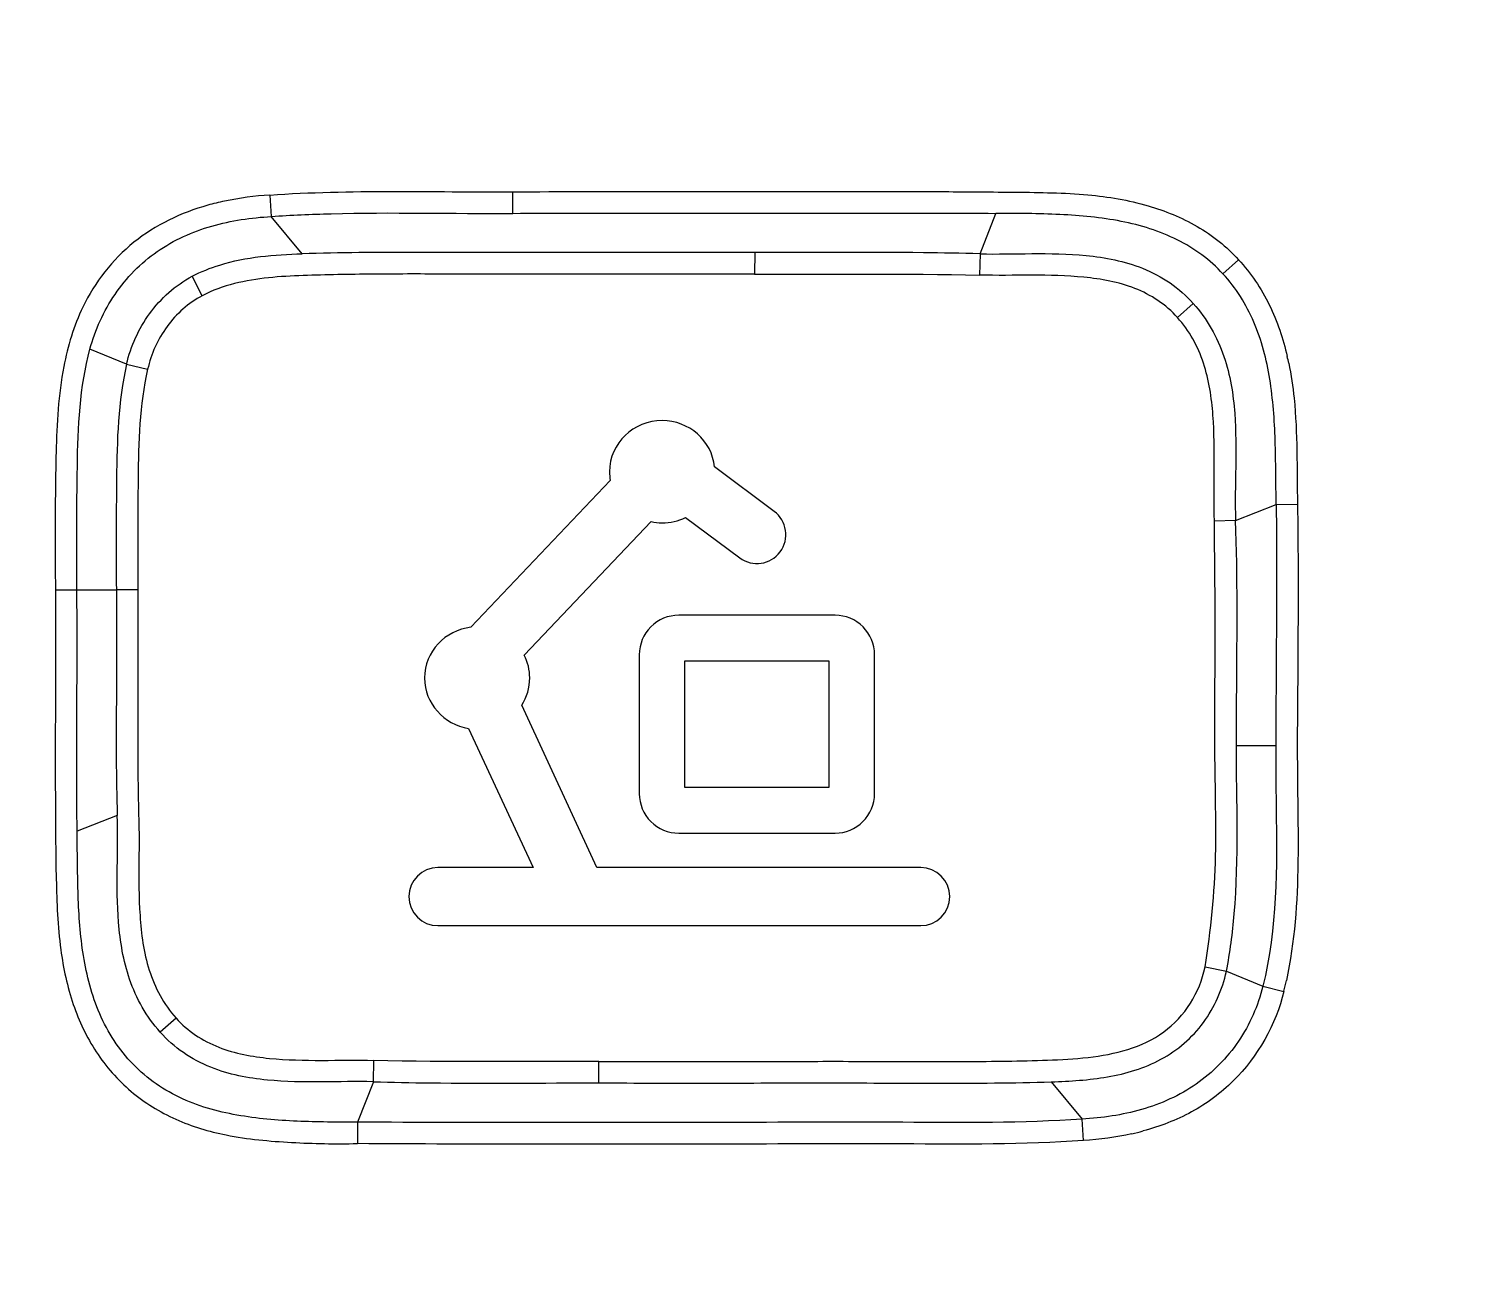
# Model space of a CAD drawing. Header units: millimetres. Extents: x 4086 to 8300, y 123 to 1549.
# Drawn here: x 6783.15 to 6800.42, y 1042.2 to 1057.34 of the extents above; entities that cross this region are included whole.
import ezdxf

# ---------------------------------------------------------------- set-up
doc = ezdxf.new("R2010")
doc.units = ezdxf.units.MM
doc.layers.add('00_COMPONENTS', color=7, linetype='Continuous')
doc.layers.add('layer 4', color=7, linetype='Continuous')

msp = doc.modelspace()

# ---------------------------------------------------------------- linework, layer by layer
at = {"layer": '00_COMPONENTS', "color": 7, "linetype": 'Continuous'}
for p, q in [((6786.059, 1055.336), (6786.077, 1055.077)), ((6788.992, 1055.115), (6788.991, 1055.375)), ((6794.628, 1054.626), (6794.818, 1055.115)), ((6786.448, 1054.627), (6786.077, 1055.077)), ((6791.909, 1054.641), (6791.908, 1054.381)), ((6794.628, 1054.626), (6794.622, 1054.37)), ((6797.746, 1054.555), (6797.559, 1054.383)), ((6785.244, 1054.121), (6785.121, 1054.356)), ((6797.01, 1053.857), (6797.2, 1054.027)), ((6784.33, 1053.294), (6783.889, 1053.476))]:
    msp.add_line(p, q, dxfattribs=at)
at = {"layer": '00_COMPONENTS', "linetype": 'Continuous'}
for p, q in [((6784.33, 1053.294), (6784.585, 1053.234)), ((6797.711, 1051.409), (6798.201, 1051.6)), ((6798.201, 1051.6), (6798.458, 1051.604)), ((6797.711, 1051.409), (6797.455, 1051.401)), ((6783.472, 1050.57), (6783.732, 1050.571)), ((6783.732, 1050.571), (6784.207, 1050.572)), ((6784.468, 1050.572), (6784.207, 1050.572)), ((6798.195, 1048.69), (6797.721, 1048.689)), ((6784.219, 1047.848), (6783.734, 1047.659)), ((6797.343, 1046.02), (6797.6, 1045.967)), ((6797.6, 1045.967), (6798.04, 1045.786)), ((6798.04, 1045.786), (6798.294, 1045.725)), ((6784.927, 1045.403), (6784.737, 1045.233)), ((6787.308, 1044.634), (6787.315, 1044.891)), ((6790.027, 1044.619), (6790.028, 1044.879)), ((6787.308, 1044.634), (6787.118, 1044.145)), ((6795.488, 1044.633), (6795.859, 1044.184)), ((6787.118, 1044.145), (6787.116, 1043.888)), ((6795.877, 1043.924), (6795.859, 1044.184))]:
    msp.add_line(p, q, dxfattribs=at)
at = {"layer": '00_COMPONENTS', "color": 7, "linetype": 'Continuous'}
for centre, radius, start, end in [((6786.172, 1052.123), 3.208, 101.8799, 105.5948), ((6794.846, 1052.578), 3.581, 11.7109, 13.0717)]:
    msp.add_arc(centre, radius, start, end, dxfattribs=at)
at = {"layer": '00_COMPONENTS', "linetype": 'Continuous'}
for centre, radius, start, end in [((6793.545, 1046.878), 4.887, 346.3556, 347.9476), ((6795.765, 1047.137), 3.207, 282.4687, 285.0193)]:
    msp.add_arc(centre, radius, start, end, dxfattribs=at)
at = {"layer": '00_COMPONENTS', "color": 7, "linetype": 'Continuous'}
for points, knots in [([(6896.534, 1108.165), (6892.435, 1108.165), (6884.238, 1108.165), (6871.943, 1108.165), (6859.647, 1108.165), (6847.352, 1108.165), (6835.056, 1108.165), (6824.81, 1108.165), (6816.613, 1108.165), (6810.465, 1108.165), (6804.317, 1108.164), (6798.171, 1108.165), (6792.02, 1108.161), (6786.898, 1108.153), (6782.805, 1108.082), (6779.737, 1107.911), (6776.694, 1107.469), (6773.751, 1106.452), (6771.78, 1104.717), (6770.687, 1102.984), (6769.89, 1101.088), (6769.318, 1098.576), (6769.05, 1095.513), (6768.976, 1092.443), (6768.943, 1089.371), (6768.919, 1086.296), (6768.904, 1082.193), (6768.904, 1077.068), (6768.904, 1068.872), (6768.904, 1058.629), (6768.904, 1046.334), (6768.904, 1034.038), (6768.904, 1021.743), (6768.904, 1009.448), (6768.904, 999.206), (6768.904, 991.007), (6768.904, 985.882), (6768.919, 981.779), (6768.944, 978.707), (6768.976, 975.635), (6769.051, 972.564), (6769.318, 969.496), (6770.002, 966.488), (6771.385, 963.696), (6773.753, 961.632), (6776.68, 960.609), (6779.725, 960.166), (6782.802, 959.995), (6786.901, 959.924), (6792.022, 959.916), (6798.17, 959.911), (6804.317, 959.912), (6810.465, 959.912), (6816.613, 959.912), (6824.81, 959.912), (6835.056, 959.912), (6847.352, 959.912), (6859.647, 959.912), (6871.943, 959.912), (6884.238, 959.912), (6892.435, 959.912), (6896.534, 959.912)], [0, 0, 0, 0, 0.031258, 0.062515, 0.093773, 0.12503, 0.156288, 0.187546, 0.203174, 0.218804, 0.234431, 0.250064, 0.265681, 0.281339, 0.289127, 0.296905, 0.304752, 0.31255, 0.3203, 0.3242, 0.328112, 0.335929, 0.343723, 0.351535, 0.359344, 0.367155, 0.374992, 0.390635, 0.406242, 0.437497, 0.468755, 0.500012, 0.53127, 0.562527, 0.593784, 0.609382, 0.625053, 0.632872, 0.640675, 0.648485, 0.656303, 0.664103, 0.671927, 0.679731, 0.68745, 0.6952, 0.703045, 0.71088, 0.718683, 0.734311, 0.749937, 0.765568, 0.781197, 0.796825, 0.812455, 0.843712, 0.87497, 0.906227, 0.937485, 0.968742, 1, 1, 1, 1]), ([(6788.991, 1055.375), (6789.569, 1055.378), (6790.726, 1055.378), (6792.172, 1055.377), (6793.329, 1055.379), (6794.196, 1055.378), (6795.063, 1055.371), (6795.642, 1055.364), (6795.93, 1055.338)], [0, 0, 0, 0, 0.250046, 0.500085, 0.625098, 0.750112, 0.87506, 1, 1, 1, 1]), ([(6785.31, 1055.212), (6784.99, 1055.123), (6784.37, 1054.829), (6783.948, 1054.282), (6783.804, 1053.983)], [0, 0, 0, 0, 0.500066, 1, 1, 1, 1]), ([(6786.077, 1055.077), (6786.317, 1055.094), (6787.289, 1055.137), (6788.261, 1055.109), (6788.992, 1055.115)], [0, 0, 0, 0, 0.247573, 1, 1, 1, 1]), ([(6788.992, 1055.115), (6789.963, 1055.12), (6791.905, 1055.114), (6793.847, 1055.12), (6794.818, 1055.115)], [0, 0, 0, 0, 0.500083, 1, 1, 1, 1]), ([(6797.559, 1054.383), (6797.406, 1054.554), (6797.016, 1054.834), (6796.325, 1055.045), (6795.582, 1055.112), (6795.076, 1055.114), (6794.818, 1055.115)], [0, 0, 0, 0, 0.235807, 0.479624, 0.734548, 1, 1, 1, 1]), ([(6796.655, 1055.206), (6796.86, 1055.146), (6797.261, 1054.985), (6797.604, 1054.715), (6797.746, 1054.555)], [0, 0, 0, 0, 0.500158, 1, 1, 1, 1]), ([(6783.889, 1053.476), (6783.952, 1053.709), (6784.155, 1054.161), (6784.674, 1054.693), (6785.351, 1054.994), (6785.835, 1055.063), (6786.077, 1055.077)], [0, 0, 0, 0, 0.250046, 0.4998, 0.749689, 1, 1, 1, 1]), ([(6785.121, 1054.356), (6785.228, 1054.411), (6785.652, 1054.581), (6786.114, 1054.617), (6786.448, 1054.627)], [0, 0, 0, 0, 0.263795, 1, 1, 1, 1]), ([(6791.909, 1054.641), (6791.455, 1054.642), (6790.547, 1054.644), (6789.185, 1054.639), (6787.818, 1054.644), (6786.906, 1054.642), (6786.448, 1054.627)], [0, 0, 0, 0, 0.249318, 0.498716, 0.74843, 1, 1, 1, 1]), ([(6794.628, 1054.626), (6794.4, 1054.633), (6793.494, 1054.65), (6792.588, 1054.639), (6791.909, 1054.641)], [0, 0, 0, 0, 0.250955, 1, 1, 1, 1]), ([(6794.628, 1054.626), (6794.836, 1054.621), (6795.262, 1054.634), (6795.922, 1054.624), (6796.617, 1054.493), (6797.037, 1054.214), (6797.2, 1054.027)], [0, 0, 0, 0, 0.229192, 0.469951, 0.726671, 1, 1, 1, 1]), ([(6797.746, 1054.555), (6797.897, 1054.395), (6798.145, 1054.023), (6798.284, 1053.602), (6798.334, 1053.388)], [0, 0, 0, 0, 0.499728, 1, 1, 1, 1]), ([(6784.33, 1053.294), (6784.382, 1053.511), (6784.571, 1053.935), (6784.921, 1054.247), (6785.121, 1054.356)], [0, 0, 0, 0, 0.494632, 1, 1, 1, 1]), ([(6791.908, 1054.381), (6791.35, 1054.382), (6790.233, 1054.384), (6788.837, 1054.378), (6787.718, 1054.385), (6787.019, 1054.379), (6786.46, 1054.366), (6785.908, 1054.338), (6785.489, 1054.249), (6785.244, 1054.121)], [0, 0, 0, 0, 0.250132, 0.500506, 0.625898, 0.751283, 0.813978, 0.876227, 1, 1, 1, 1]), ([(6797.01, 1053.857), (6796.873, 1054.014), (6796.505, 1054.251), (6795.881, 1054.36), (6795.252, 1054.372), (6794.832, 1054.364), (6794.622, 1054.37)], [0, 0, 0, 0, 0.248543, 0.498563, 0.74916, 1, 1, 1, 1]), ([(6785.244, 1054.121), (6785.077, 1054.034), (6784.786, 1053.772), (6784.627, 1053.418), (6784.585, 1053.234)], [0, 0, 0, 0, 0.499196, 1, 1, 1, 1])]:
    msp.add_open_spline(points, degree=3, knots=knots, dxfattribs=at)
for points in [[(6786.059, 1055.336), (6785.875, 1055.323), (6785.692, 1055.3), (6785.512, 1055.262)], [(6786.059, 1055.336), (6787.034, 1055.404), (6788.013, 1055.37), (6788.991, 1055.375)], [(6795.93, 1055.338), (6796.174, 1055.315), (6796.419, 1055.275), (6796.655, 1055.206)], [(6791.908, 1054.381), (6792.813, 1054.379), (6793.717, 1054.391), (6794.622, 1054.37)], [(6783.804, 1053.983), (6783.694, 1053.757), (6783.62, 1053.513), (6783.573, 1053.266)]]:
    msp.add_open_spline(points, degree=3, dxfattribs=at)
at = {"layer": '00_COMPONENTS', "linetype": 'Continuous'}
for points, knots in [([(6798.201, 1051.6), (6798.197, 1051.858), (6798.198, 1052.364), (6798.147, 1053.108), (6797.968, 1053.807), (6797.716, 1054.216), (6797.559, 1054.383)], [0, 0, 0, 0, 0.265185, 0.519751, 0.763747, 1, 1, 1, 1]), ([(6797.2, 1054.027), (6797.366, 1053.845), (6797.608, 1053.41), (6797.751, 1052.503), (6797.697, 1051.839), (6797.711, 1051.409)], [0, 0, 0, 0, 0.271118, 0.527696, 1, 1, 1, 1]), ([(6797.455, 1051.401), (6797.448, 1051.614), (6797.456, 1052.04), (6797.453, 1052.678), (6797.361, 1053.314), (6797.152, 1053.701), (6797.01, 1053.857)], [0, 0, 0, 0, 0.250634, 0.501106, 0.75111, 1, 1, 1, 1]), ([(6783.732, 1050.571), (6783.731, 1051.067), (6783.725, 1052.033), (6783.764, 1053.017), (6783.889, 1053.476)], [0, 0, 0, 0, 0.510588, 1, 1, 1, 1]), ([(6784.33, 1053.294), (6784.228, 1052.842), (6784.202, 1051.924), (6784.206, 1051.018), (6784.207, 1050.572)], [0, 0, 0, 0, 0.509358, 1, 1, 1, 1]), ([(6784.585, 1053.234), (6784.485, 1052.802), (6784.464, 1051.903), (6784.466, 1051.017), (6784.468, 1050.572)], [0, 0, 0, 0, 0.499528, 1, 1, 1, 1]), ([(6798.353, 1053.305), (6798.381, 1053.166), (6798.464, 1052.601), (6798.45, 1052.031), (6798.458, 1051.604)], [0, 0, 0, 0, 0.250157, 1, 1, 1, 1]), ([(6783.48, 1052.231), (6783.472, 1051.954), (6783.469, 1051.401), (6783.469, 1050.847), (6783.472, 1050.57)], [0, 0, 0, 0, 0.499969, 1, 1, 1, 1]), ([(6798.201, 1051.6), (6798.204, 1051.358), (6798.209, 1050.388), (6798.198, 1049.418), (6798.195, 1048.69)], [0, 0, 0, 0, 0.249348, 1, 1, 1, 1]), ([(6798.458, 1051.604), (6798.466, 1051.123), (6798.466, 1050.401), (6798.461, 1049.438), (6798.453, 1048.717), (6798.461, 1047.998), (6798.473, 1047.044), (6798.424, 1046.324), (6798.324, 1045.857)], [0, 0, 0, 0, 0.251029, 0.376547, 0.502076, 0.626684, 0.751243, 1, 1, 1, 1]), ([(6797.343, 1046.02), (6797.415, 1046.463), (6797.48, 1047.136), (6797.47, 1048.034), (6797.455, 1048.932), (6797.471, 1050.054), (6797.459, 1050.952), (6797.455, 1051.401)], [0, 0, 0, 0, 0.249944, 0.374942, 0.499986, 0.749989, 1, 1, 1, 1]), ([(6797.721, 1048.689), (6797.721, 1048.914), (6797.727, 1049.821), (6797.737, 1050.728), (6797.711, 1051.409)], [0, 0, 0, 0, 0.248637, 1, 1, 1, 1]), ([(6783.472, 1050.57), (6783.472, 1050.28), (6783.475, 1049.116), (6783.464, 1047.953), (6783.482, 1047.08)], [0, 0, 0, 0, 0.250005, 1, 1, 1, 1]), ([(6783.734, 1047.659), (6783.728, 1048.143), (6783.733, 1049.114), (6783.733, 1050.085), (6783.732, 1050.571)], [0, 0, 0, 0, 0.498945, 1, 1, 1, 1]), ([(6784.207, 1050.572), (6784.208, 1050.12), (6784.21, 1049.441), (6784.202, 1048.533), (6784.212, 1048.077), (6784.219, 1047.848)], [0, 0, 0, 0, 0.497996, 0.747895, 1, 1, 1, 1]), ([(6784.468, 1050.572), (6784.468, 1050.139), (6784.469, 1049.488), (6784.464, 1048.621), (6784.469, 1048.077), (6784.483, 1047.639), (6784.478, 1047.195), (6784.478, 1046.639), (6784.565, 1045.974), (6784.779, 1045.567), (6784.927, 1045.403)], [0, 0, 0, 0, 0.247168, 0.370755, 0.494344, 0.557186, 0.620652, 0.747468, 0.87406, 1, 1, 1, 1]), ([(6797.6, 1045.967), (6797.645, 1046.196), (6797.764, 1047.1), (6797.722, 1048.012), (6797.721, 1048.689)], [0, 0, 0, 0, 0.256256, 1, 1, 1, 1]), ([(6798.195, 1048.69), (6798.194, 1048.44), (6798.209, 1047.473), (6798.214, 1046.485), (6798.04, 1045.786)], [0, 0, 0, 0, 0.257349, 1, 1, 1, 1]), ([(6784.737, 1045.233), (6784.571, 1045.415), (6784.33, 1045.849), (6784.218, 1046.546), (6784.215, 1047.209), (6784.226, 1047.639), (6784.219, 1047.848)], [0, 0, 0, 0, 0.270836, 0.527317, 0.769329, 1, 1, 1, 1]), ([(6787.118, 1044.145), (6786.875, 1044.146), (6786.388, 1044.148), (6785.66, 1044.209), (6784.948, 1044.406), (6784.34, 1044.845), (6783.953, 1045.483), (6783.782, 1046.199), (6783.738, 1046.929), (6783.737, 1047.415), (6783.734, 1047.659)], [0, 0, 0, 0, 0.12503, 0.250048, 0.375049, 0.499992, 0.624947, 0.749944, 0.874975, 1, 1, 1, 1]), ([(6790.028, 1044.879), (6790.356, 1044.879), (6791.011, 1044.878), (6791.994, 1044.878), (6792.979, 1044.882), (6793.964, 1044.876), (6794.785, 1044.878), (6795.442, 1044.893), (6796.085, 1044.924), (6796.748, 1045.085), (6797.19, 1045.566), (6797.311, 1045.866), (6797.343, 1046.02)], [0, 0, 0, 0, 0.125838, 0.251673, 0.377576, 0.503746, 0.629905, 0.692995, 0.755636, 0.878906, 0.939425, 1, 1, 1, 1]), ([(6795.488, 1044.633), (6795.715, 1044.64), (6796.167, 1044.668), (6796.833, 1044.86), (6797.364, 1045.318), (6797.552, 1045.747), (6797.6, 1045.967)], [0, 0, 0, 0, 0.250549, 0.500728, 0.750234, 1, 1, 1, 1]), ([(6798.04, 1045.786), (6797.984, 1045.551), (6797.781, 1045.098), (6797.262, 1044.568), (6796.585, 1044.266), (6796.101, 1044.197), (6795.859, 1044.184)], [0, 0, 0, 0, 0.249979, 0.499742, 0.749665, 1, 1, 1, 1]), ([(6798.294, 1045.725), (6798.197, 1045.323), (6797.869, 1044.744), (6797.194, 1044.245), (6796.798, 1044.094), (6796.596, 1044.04)], [0, 0, 0, 0, 0.497575, 0.748657, 1, 1, 1, 1]), ([(6783.688, 1045.567), (6783.756, 1045.367), (6783.939, 1044.978), (6784.365, 1044.494), (6784.913, 1044.155), (6785.324, 1044.034), (6785.532, 1043.992)], [0, 0, 0, 0, 0.250017, 0.49998, 0.749944, 1, 1, 1, 1]), ([(6784.927, 1045.403), (6785.064, 1045.246), (6785.431, 1045.009), (6786.056, 1044.9), (6786.685, 1044.888), (6787.105, 1044.896), (6787.315, 1044.891)], [0, 0, 0, 0, 0.248531, 0.498556, 0.749156, 1, 1, 1, 1]), ([(6787.308, 1044.634), (6787.1, 1044.639), (6786.674, 1044.627), (6786.014, 1044.636), (6785.319, 1044.767), (6784.899, 1045.046), (6784.737, 1045.233)], [0, 0, 0, 0, 0.229171, 0.469893, 0.72658, 1, 1, 1, 1]), ([(6787.308, 1044.634), (6787.536, 1044.627), (6788.442, 1044.61), (6789.348, 1044.621), (6790.027, 1044.619)], [0, 0, 0, 0, 0.250944, 1, 1, 1, 1]), ([(6790.027, 1044.619), (6790.481, 1044.619), (6791.389, 1044.617), (6792.751, 1044.621), (6794.118, 1044.616), (6795.03, 1044.618), (6795.488, 1044.633)], [0, 0, 0, 0, 0.249315, 0.498717, 0.748433, 1, 1, 1, 1]), ([(6795.859, 1044.184), (6795.139, 1044.131), (6793.685, 1044.152), (6791.502, 1044.14), (6789.31, 1044.144), (6787.848, 1044.143), (6787.118, 1044.145)], [0, 0, 0, 0, 0.247593, 0.498354, 0.749333, 1, 1, 1, 1]), ([(6785.532, 1043.992), (6785.792, 1043.94), (6786.321, 1043.892), (6786.851, 1043.882), (6787.116, 1043.888)], [0, 0, 0, 0, 0.499985, 1, 1, 1, 1]), ([(6795.877, 1043.924), (6795.151, 1043.873), (6793.691, 1043.889), (6791.502, 1043.879), (6789.309, 1043.883), (6787.847, 1043.881), (6787.116, 1043.887)], [0, 0, 0, 0, 0.249272, 0.499277, 0.749641, 1, 1, 1, 1])]:
    msp.add_open_spline(points, degree=3, knots=knots, dxfattribs=at)
for points in [[(6783.573, 1053.266), (6783.507, 1052.926), (6783.49, 1052.577), (6783.48, 1052.231)], [(6783.482, 1047.08), (6783.488, 1046.796), (6783.499, 1046.51), (6783.537, 1046.228)], [(6783.537, 1046.228), (6783.567, 1046.004), (6783.615, 1045.781), (6783.688, 1045.567)], [(6790.028, 1044.879), (6789.123, 1044.881), (6788.219, 1044.869), (6787.315, 1044.891)], [(6796.457, 1044.006), (6796.267, 1043.964), (6796.072, 1043.938), (6795.877, 1043.924)]]:
    msp.add_open_spline(points, degree=3, dxfattribs=at)
at = {"layer": 'layer 4'}
for points, knots in [([(6789.235, 1047.218), (6789.235, 1047.218), (6788.457, 1048.899), (6788.457, 1048.899), (6788.457, 1048.899), (6788.16, 1048.947), (6787.926, 1049.197), (6787.926, 1049.507), (6787.926, 1049.507), (6787.926, 1049.827), (6788.175, 1050.083), (6788.485, 1050.119), (6788.485, 1050.119), (6788.485, 1050.119), (6790.167, 1051.891), (6790.167, 1051.891), (6790.167, 1051.891), (6790.161, 1051.926), (6790.158, 1051.961), (6790.158, 1051.997), (6790.158, 1051.997), (6790.158, 1052.344), (6790.449, 1052.613), (6790.792, 1052.613), (6790.792, 1052.613), (6791.116, 1052.613), (6791.394, 1052.373), (6791.424, 1052.054), (6791.424, 1052.054), (6791.424, 1052.054), (6792.144, 1051.518), (6792.144, 1051.518), (6792.144, 1051.518), (6792.298, 1051.403), (6792.331, 1051.184), (6792.216, 1051.029), (6792.216, 1051.029), (6792.102, 1050.874), (6791.882, 1050.842), (6791.728, 1050.957), (6791.728, 1050.957), (6791.728, 1050.957), (6791.074, 1051.444), (6791.074, 1051.444), (6791.074, 1051.444), (6790.986, 1051.402), (6790.89, 1051.38), (6790.792, 1051.38), (6790.792, 1051.38), (6790.747, 1051.38), (6790.703, 1051.384), (6790.659, 1051.394), (6790.659, 1051.394), (6790.659, 1051.394), (6789.129, 1049.782), (6789.129, 1049.782), (6789.129, 1049.782), (6789.172, 1049.697), (6789.195, 1049.604), (6789.195, 1049.507), (6789.195, 1049.507), (6789.195, 1049.389), (6789.161, 1049.276), (6789.098, 1049.179), (6789.098, 1049.179), (6789.098, 1049.179), (6790.005, 1047.218), (6790.005, 1047.218), (6790.005, 1047.218), (6790.005, 1047.218), (6793.912, 1047.218), (6793.912, 1047.218), (6793.912, 1047.218), (6794.105, 1047.218), (6794.262, 1047.062), (6794.262, 1046.868), (6794.262, 1046.868), (6794.262, 1046.675), (6794.105, 1046.518), (6793.912, 1046.518), (6793.912, 1046.518), (6793.912, 1046.518), (6788.087, 1046.518), (6788.087, 1046.518), (6788.087, 1046.518), (6787.894, 1046.518), (6787.737, 1046.675), (6787.737, 1046.868), (6787.737, 1046.868), (6787.737, 1047.062), (6787.894, 1047.218), (6788.087, 1047.218), (6788.087, 1047.218), (6788.087, 1047.218), (6789.235, 1047.218), (6789.235, 1047.218)], [0, 0, 0, 0, 0.04, 0.04, 0.04, 0.04, 0.08, 0.08, 0.08, 0.08, 0.12, 0.12, 0.12, 0.12, 0.16, 0.16, 0.16, 0.16, 0.2, 0.2, 0.2, 0.2, 0.24, 0.24, 0.24, 0.24, 0.28, 0.28, 0.28, 0.28, 0.32, 0.32, 0.32, 0.32, 0.36, 0.36, 0.36, 0.36, 0.4, 0.4, 0.4, 0.4, 0.44, 0.44, 0.44, 0.44, 0.48, 0.48, 0.48, 0.48, 0.52, 0.52, 0.52, 0.52, 0.56, 0.56, 0.56, 0.56, 0.6, 0.6, 0.6, 0.6, 0.64, 0.64, 0.64, 0.64, 0.68, 0.68, 0.68, 0.68, 0.72, 0.72, 0.72, 0.72, 0.76, 0.76, 0.76, 0.76, 0.8, 0.8, 0.8, 0.8, 0.84, 0.84, 0.84, 0.84, 0.88, 0.88, 0.88, 0.88, 0.92, 0.92, 0.92, 0.92, 1, 1, 1, 1]), ([(6793.216, 1050.124), (6793.305, 1050.035), (6793.355, 1049.914), (6793.355, 1049.788), (6793.355, 1049.788), (6793.355, 1049.788), (6793.355, 1048.11), (6793.355, 1048.11), (6793.355, 1048.11), (6793.355, 1047.983), (6793.304, 1047.863), (6793.215, 1047.774), (6793.215, 1047.774), (6793.126, 1047.684), (6793.006, 1047.634), (6792.879, 1047.634), (6792.879, 1047.634), (6792.879, 1047.634), (6790.993, 1047.634), (6790.993, 1047.634), (6790.993, 1047.634), (6790.866, 1047.634), (6790.746, 1047.684), (6790.656, 1047.773), (6790.656, 1047.773), (6790.567, 1047.863), (6790.517, 1047.983), (6790.517, 1048.11), (6790.517, 1048.11), (6790.517, 1048.11), (6790.517, 1049.788), (6790.517, 1049.788), (6790.517, 1049.788), (6790.517, 1049.914), (6790.567, 1050.035), (6790.656, 1050.124), (6790.656, 1050.124), (6790.746, 1050.214), (6790.866, 1050.264), (6790.993, 1050.264), (6790.993, 1050.264), (6790.993, 1050.264), (6792.879, 1050.264), (6792.879, 1050.264), (6792.879, 1050.264), (6793.006, 1050.264), (6793.126, 1050.214), (6793.216, 1050.124)], [0, 0, 0, 0, 0.076923, 0.076923, 0.076923, 0.076923, 0.153846, 0.153846, 0.153846, 0.153846, 0.230769, 0.230769, 0.230769, 0.230769, 0.307692, 0.307692, 0.307692, 0.307692, 0.384615, 0.384615, 0.384615, 0.384615, 0.461538, 0.461538, 0.461538, 0.461538, 0.538462, 0.538462, 0.538462, 0.538462, 0.615385, 0.615385, 0.615385, 0.615385, 0.692308, 0.692308, 0.692308, 0.692308, 0.769231, 0.769231, 0.769231, 0.769231, 0.846154, 0.846154, 0.846154, 0.846154, 1, 1, 1, 1]), ([(6792.805, 1049.714), (6792.805, 1049.714), (6791.067, 1049.714), (6791.067, 1049.714), (6791.067, 1049.714), (6791.067, 1049.714), (6791.067, 1048.184), (6791.067, 1048.184), (6791.067, 1048.184), (6791.067, 1048.184), (6792.805, 1048.184), (6792.805, 1048.184), (6792.805, 1048.184), (6792.805, 1048.184), (6792.805, 1049.714), (6792.805, 1049.714)], [0, 0, 0, 0, 0.2, 0.2, 0.2, 0.2, 0.4, 0.4, 0.4, 0.4, 0.6, 0.6, 0.6, 0.6, 1, 1, 1, 1])]:
    msp.add_open_spline(points, degree=3, knots=knots, dxfattribs=at)

doc.saveas('drawing.dxf')
